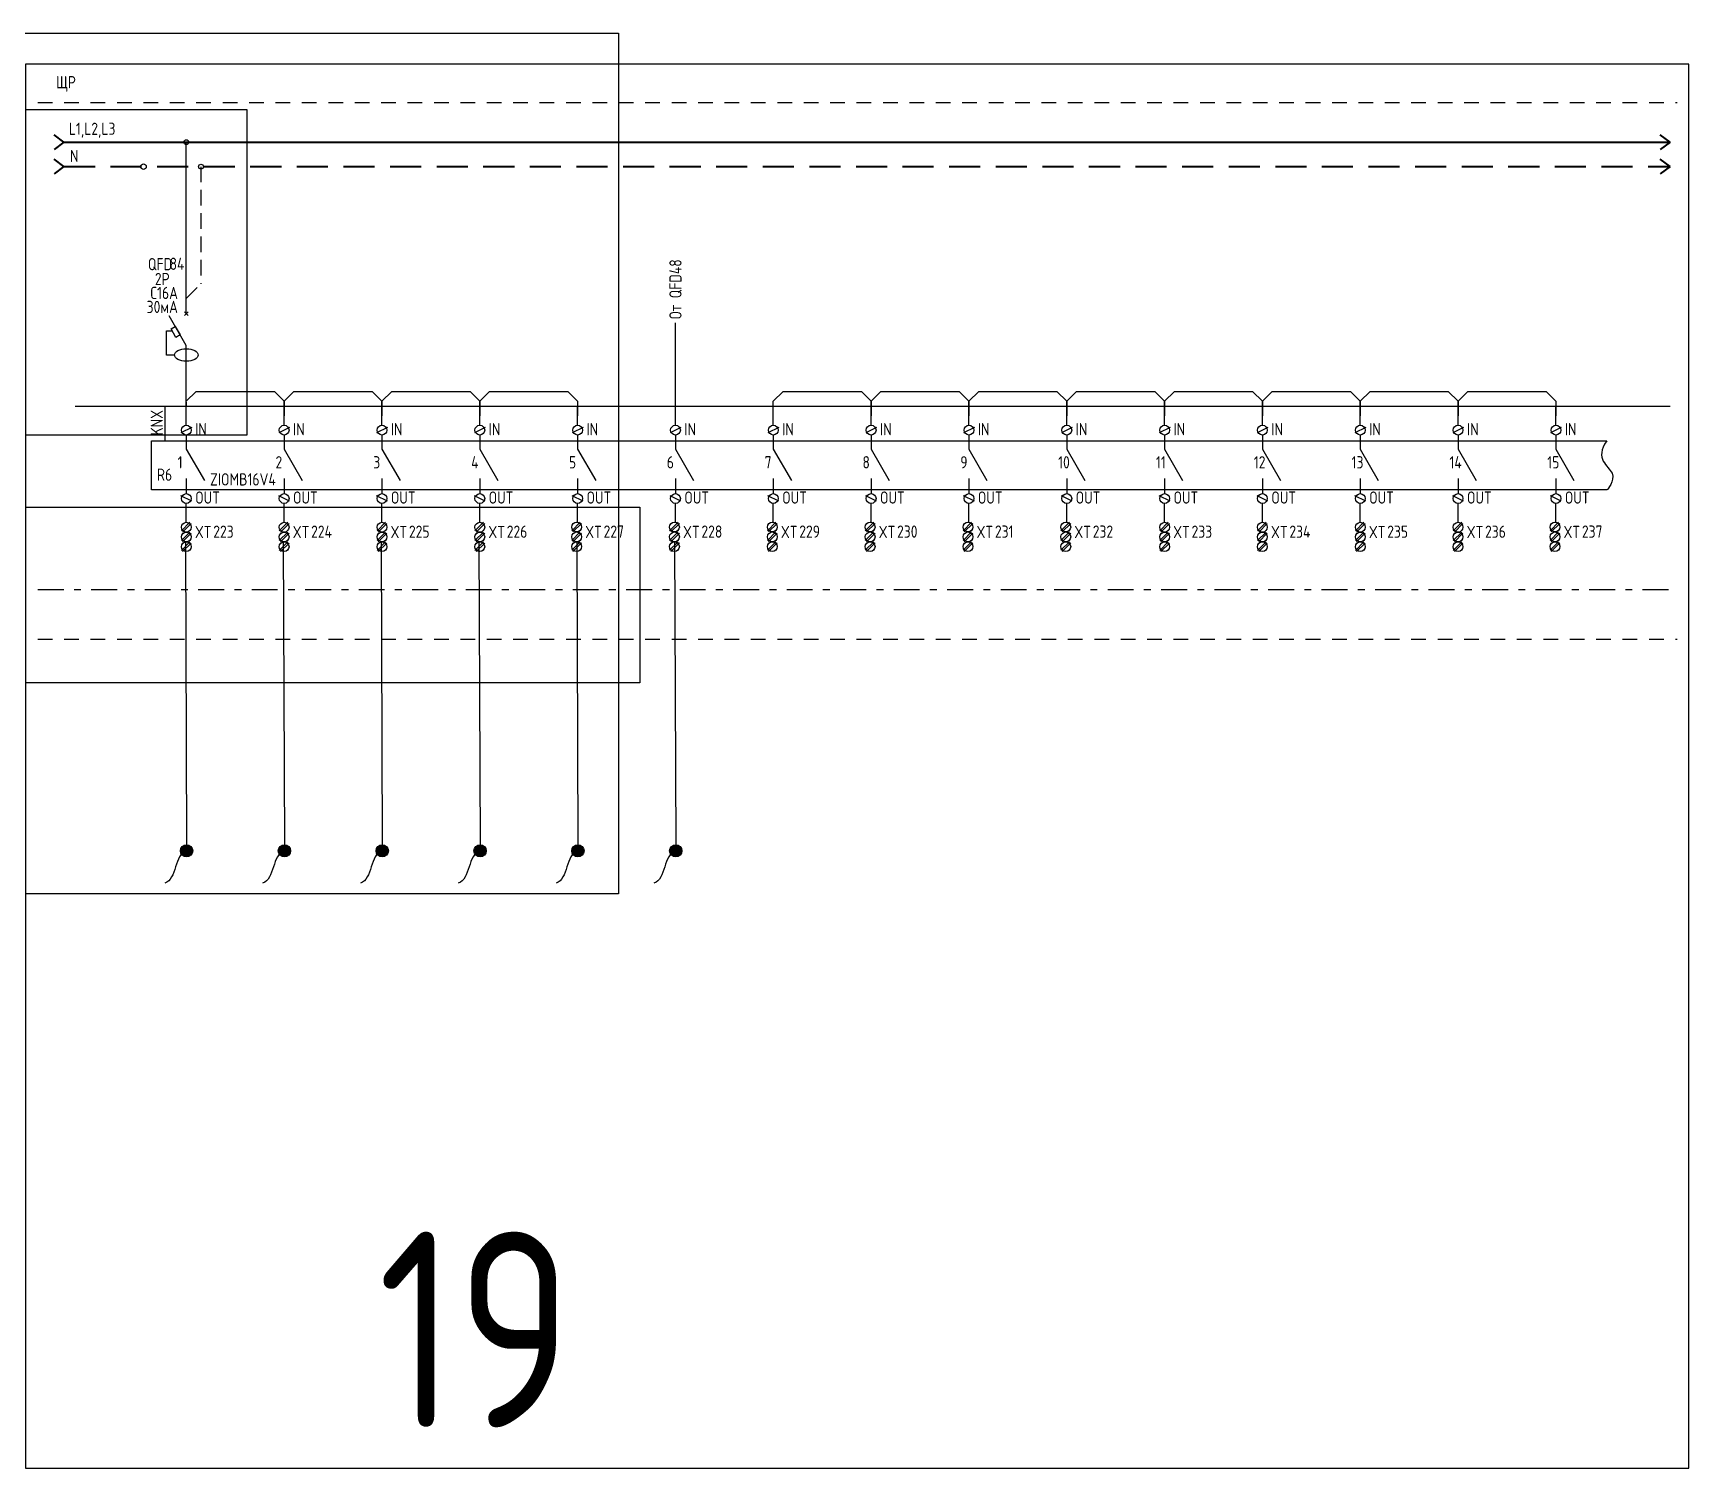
# Model space of a CAD drawing. Header units: millimetres. Extents: x -174 to 283928, y 1291 to 21053.
# Drawn here: x 6176.5 to 6513.8, y 1291 to 1584.4 of the extents above; entities that cross this region are included whole.
import ezdxf
from ezdxf.enums import TextEntityAlignment as Align

# ---------------------------------------------------------------- set-up
doc = ezdxf.new("R2010")
doc.units = ezdxf.units.MM
for name, pattern in [('HIDDEN2', [4.7625, 3.175, -1.5875]), ('JIS_02_0.7', [1.35, 0.75, -0.6]), ('Штрихштриховая', [10.936111, 5.291667, -2.116667, 1.411111, -2.116667])]:
    doc.linetypes.add(name, pattern=pattern)
doc.layers.add('0-Область подсчета', color=152, linetype='Continuous', plot=False, transparency=0.5)
doc.layers.add('0_ХТ', color=7, linetype='Continuous')
doc.layers.add('Нумерация QF', color=7, linetype='Continuous')
doc.styles.add('UNC_A', font='GOST2304A.ttf')
doc.styles.add('Unecom', font='GOST2304A.ttf', dxfattribs={"height": 2.5})

# ---------------------------------------------------------------- blocks, each defined once
blk = doc.blocks.new('*U79')
for p, q in [((0, -36.27), (0, -1.22)), ((0, -42.79), (-3.51, -36.72)), ((-0.35, -36.62), (0.35, -35.91)), ((0.35, -36.62), (-0.35, -35.91)), ((-4.05, -44.73), (-4.05, -39.76)), ((-4.05, -39.76), (-2.91, -39.76)), ((0, -54.31), (0, -42.79)), ((-2.42, -44.73), (-4.05, -44.73))]:
    blk.add_line(p, q)
at = {"color": 4, "linetype": 'HIDDEN2'}
for p in [(3, -6.22), (0, -33.16)]:
    blk.add_line(p, (3, -30.16), dxfattribs=at)
blk.add_lwpolyline([(-2.12, -41.12), (-3.12, -39.39), (-2.25, -38.89), (-1.25, -40.62)], close=True)
for centre in [(0, -1.22), (3, -6.22)]:
    blk.add_circle(centre, 0.5)
blk.add_ellipse((0, -44.73), major_axis=(-2.42, 0), ratio=0.530622)
at = {"insert": (-7.85, -24.9), "char_height": 2.5, "attachment_point": 1, "style": 'Unecom'}
blk.add_mtext_dynamic_manual_height_columns('\\pxql;QFD', width=5.7065, gutter_width=12.5, heights=[4.37], dxfattribs=at)
at = {"style": 'Unecom'}
blk.add_attdef('N', (-3.15, -27.4), '', height=2.5, dxfattribs=at)
for tag, p in [('P', (-3.4, -30.43)), ('МА', (-1.71, -36.14)), ('A', (-1.7, -33.28))]:
    blk.add_attdef(tag, text='', height=2.5, dxfattribs=at).set_placement(p, align=Align.RIGHT)
blk = doc.blocks.new('XT')
at = {"color": 32, "true_color": 0xcd6928}
for p, q in [((0.75, 0), (-1, -1.75)), ((1, -0.25), (-0.75, -2))]:
    blk.add_line(p, q, dxfattribs=at)
at = {"color": 5}
for p, q in [((0.75, -2), (-1, -3.75)), ((1, -2.25), (-0.75, -4))]:
    blk.add_line(p, q, dxfattribs=at)
at = {"color": 3}
for p, q in [((0.75, -4), (-1, -5.75)), ((1, -4.25), (-0.75, -6))]:
    blk.add_line(p, q, dxfattribs=at)
at = {"color": 32, "true_color": 0xcd6928}
blk.add_circle((0, -1), 1, dxfattribs=at)
at = {"color": 5}
blk.add_circle((0, -3), 1, dxfattribs=at)
at = {"color": 3}
blk.add_circle((0, -5), 1, dxfattribs=at)
at = {"style": 'UNC_A'}
blk.add_attdef('1', (1.75, 0.11), '', height=2.5, dxfattribs=at)
blk = doc.blocks.new('*U78')
h = blk.add_hatch()
h.set_pattern_fill('ANGLE', color=0)
h.set_pattern_definition([(0, (-2.5674, 3.856), (0, 6.985), [5.08, -1.905]), (90, (-2.5674, 3.856), (-6.985, 4e-16), [5.08, -1.905])])
h.paths.add_polyline_path([(1.25, -1.25, 1), (-1.25, -1.25, 1)])
at = {"linetype": 'ByBlock'}
h = blk.add_hatch(color=0, dxfattribs=at)
h.dxf.hatch_style = 1
h.paths.add_polyline_path([(1.25, -1.25, 1), (-1.25, -1.25, 1)])
at = {"color": 0, "linetype": 'ByBlock'}
blk.add_circle((0, -1.25), 1.25, dxfattribs=at)
at = {"color": 0, "linetype": 'ByBlock', "start_tangent": (-9.510702, -2.8276), "end_tangent": (-11.984182, -3.983771)}
blk.add_spline([(0, -1.25), (-4.46, -7.89)], degree=3, dxfattribs=at)
blk = doc.blocks.new('*U270')
at = {"lineweight": 40}
for p, q in [((0, 0), (-2, 1.5)), ((0, 0), (-2, -1.5)), ((328.35, 0), (326.35, 1.5)), ((328.35, 0), (326.35, -1.5)), ((0, -5), (-2, -3.5)), ((0, -5), (-2, -6.5)), ((328.35, -5), (326.35, -3.5)), ((328.35, -5), (326.35, -6.5))]:
    blk.add_line(p, q, dxfattribs=at)
at = {"linetype": 'ByBlock', "lineweight": 40}
blk.add_lwpolyline([(0, 0), (328.35, 0)], dxfattribs=at)
at = {"color": 4, "linetype": 'HIDDEN2', "lineweight": 40, "ltscale": 2}
blk.add_lwpolyline([(0, -5), (328.35, -5)], dxfattribs=at)
at = {"insert": (1.24, -1.57), "char_height": 2.5, "attachment_point": 1, "style": 'UNC_A'}
blk.add_mtext_dynamic_manual_height_columns('N', width=3.8436, gutter_width=12.5, heights=[0], dxfattribs=at)
at = {"style": 'UNC_A'}
blk.add_attdef('ЛИНИЯ', (1, 1.5), '', height=2.5, dxfattribs=at)

msp = doc.modelspace()

# ---------------------------------------------------------------- linework, layer by layer
at = {"color": 1}
msp.add_line((6203.563, 1500.984), (6203.563, 1508.034), dxfattribs=at)
for p, q in [((6207.862, 1504.173), (6207.862, 1508.034)), ((6227.862, 1504.173), (6227.862, 1508.034)), ((6247.862, 1504.173), (6247.862, 1508.034)), ((6267.862, 1504.173), (6267.862, 1508.034)), ((6287.862, 1504.173), (6287.862, 1508.034)), ((6307.862, 1504.173), (6307.862, 1508.034)), ((6327.862, 1504.173), (6327.862, 1508.034)), ((6347.862, 1504.173), (6347.862, 1508.034)), ((6367.862, 1504.173), (6367.862, 1508.034)), ((6387.862, 1504.173), (6387.862, 1508.034)), ((6407.862, 1504.173), (6407.862, 1508.034)), ((6427.862, 1504.173), (6427.862, 1508.034)), ((6447.862, 1504.173), (6447.862, 1508.034)), ((6467.862, 1504.173), (6467.862, 1508.034)), ((6487.862, 1504.173), (6487.862, 1508.034)), ((6207.862, 1502.173), (6207.862, 1499.296)), ((6227.862, 1502.173), (6227.862, 1499.296)), ((6247.862, 1502.173), (6247.862, 1499.296)), ((6267.862, 1502.173), (6267.862, 1499.296)), ((6287.862, 1502.173), (6287.862, 1499.296)), ((6307.862, 1502.173), (6307.862, 1499.296)), ((6327.862, 1502.173), (6327.862, 1499.296)), ((6347.862, 1502.173), (6347.862, 1499.296)), ((6367.862, 1502.173), (6367.862, 1499.296)), ((6387.862, 1502.173), (6387.862, 1499.296)), ((6407.862, 1502.173), (6407.862, 1499.296)), ((6427.862, 1502.173), (6427.862, 1499.296)), ((6447.862, 1502.173), (6447.862, 1499.296)), ((6467.862, 1502.173), (6467.862, 1499.296)), ((6487.862, 1502.173), (6487.862, 1499.296)), ((6200.764, 1490.984), (6200.764, 1500.984)), ((6200.764, 1500.984), (6398.248, 1500.984)), ((6207.862, 1499.296), (6211.551, 1492.907)), ((6227.862, 1499.296), (6231.551, 1492.907)), ((6247.862, 1499.296), (6251.551, 1492.907)), ((6267.862, 1499.296), (6271.551, 1492.907)), ((6287.862, 1499.296), (6291.551, 1492.907)), ((6307.862, 1499.296), (6311.551, 1492.907)), ((6327.862, 1499.296), (6331.551, 1492.907)), ((6347.862, 1499.296), (6351.551, 1492.907)), ((6367.862, 1499.296), (6371.551, 1492.907)), ((6387.862, 1499.296), (6391.551, 1492.907)), ((6398.248, 1500.984), (6498.248, 1500.984)), ((6407.862, 1499.296), (6411.551, 1492.907)), ((6427.862, 1499.296), (6431.551, 1492.907)), ((6447.862, 1499.296), (6451.551, 1492.907)), ((6467.862, 1499.296), (6471.551, 1492.907)), ((6487.862, 1499.296), (6491.551, 1492.907)), ((6398.333, 1490.984), (6200.764, 1490.984)), ((6207.862, 1493.296), (6207.862, 1490.193)), ((6227.862, 1493.296), (6227.862, 1490.193)), ((6247.862, 1493.296), (6247.862, 1490.193)), ((6267.862, 1493.296), (6267.862, 1490.193)), ((6287.862, 1493.296), (6287.862, 1490.193)), ((6307.862, 1493.296), (6307.862, 1490.193)), ((6327.862, 1493.296), (6327.862, 1490.193)), ((6347.862, 1493.296), (6347.862, 1490.193)), ((6367.862, 1493.296), (6367.862, 1490.193)), ((6387.862, 1493.296), (6387.862, 1490.193)), ((6498.248, 1490.984), (6398.333, 1490.984)), ((6407.862, 1493.296), (6407.862, 1490.193)), ((6427.862, 1493.296), (6427.862, 1490.193)), ((6447.862, 1493.296), (6447.862, 1490.193)), ((6467.862, 1493.296), (6467.862, 1490.193)), ((6487.862, 1493.296), (6487.862, 1490.193)), ((6207.862, 1484.333), (6207.862, 1488.193)), ((6227.862, 1484.333), (6227.862, 1488.193)), ((6247.862, 1484.333), (6247.862, 1488.193)), ((6267.862, 1484.333), (6267.862, 1488.193)), ((6287.862, 1484.333), (6287.862, 1488.193)), ((6307.862, 1484.333), (6307.862, 1488.193)), ((6327.862, 1484.333), (6327.862, 1488.193)), ((6347.862, 1484.333), (6347.862, 1488.193)), ((6367.862, 1484.333), (6367.862, 1488.193)), ((6387.862, 1484.333), (6387.862, 1488.193)), ((6407.862, 1484.333), (6407.862, 1488.193)), ((6427.862, 1484.333), (6427.862, 1488.193)), ((6447.862, 1484.333), (6447.862, 1488.193)), ((6467.862, 1484.333), (6467.862, 1488.193)), ((6487.862, 1484.333), (6487.862, 1488.193))]:
    msp.add_line(p, q)
at = {"color": 6}
msp.add_lwpolyline([(6515, 1577.99), (6175, 1577.99), (6175, 1290.99), (6515, 1290.99), (6515, 1577.99)], dxfattribs=at)
at = {"linetype": 'JIS_02_0.7', "ltscale": 4}
for points in [[(6177.499, 1570.16), (6512.679, 1570.16)], [(6177.499, 1460.471), (6512.679, 1460.471)]]:
    msp.add_lwpolyline(points, dxfattribs=at)
for points in [[(6307.862, 1508.034), (6307.862, 1525.14)], [(6207.862, 1506.104), (6207.862, 1509.104), (6209.862, 1511.104), (6225.862, 1511.104), (6227.862, 1509.104), (6227.862, 1506.104)], [(6207.862, 1508.927), (6207.862, 1508.034)], [(6227.862, 1506.104), (6227.862, 1509.104), (6229.862, 1511.104), (6245.862, 1511.104), (6247.862, 1509.104), (6247.862, 1506.104)], [(6247.862, 1506.104), (6247.862, 1509.104), (6249.862, 1511.104), (6265.862, 1511.104), (6267.862, 1509.104), (6267.862, 1506.104)], [(6267.862, 1506.104), (6267.862, 1509.104), (6269.862, 1511.104), (6285.862, 1511.104), (6287.862, 1509.104), (6287.862, 1506.104)], [(6327.862, 1506.104), (6327.862, 1509.104), (6329.862, 1511.104), (6345.862, 1511.104), (6347.862, 1509.104), (6347.862, 1506.104)], [(6347.862, 1506.104), (6347.862, 1509.104), (6349.862, 1511.104), (6365.862, 1511.104), (6367.862, 1509.104), (6367.862, 1506.104)], [(6367.862, 1506.104), (6367.862, 1509.104), (6369.862, 1511.104), (6385.862, 1511.104), (6387.862, 1509.104), (6387.862, 1506.104)], [(6387.862, 1506.104), (6387.862, 1509.104), (6389.862, 1511.104), (6405.862, 1511.104), (6407.862, 1509.104), (6407.862, 1506.104)], [(6407.862, 1506.104), (6407.862, 1509.104), (6409.862, 1511.104), (6425.862, 1511.104), (6427.862, 1509.104), (6427.862, 1506.104)], [(6407.862, 1508.927), (6407.862, 1508.034)], [(6427.862, 1506.104), (6427.862, 1509.104), (6429.862, 1511.104), (6445.862, 1511.104), (6447.862, 1509.104), (6447.862, 1506.104)], [(6447.862, 1506.104), (6447.862, 1509.104), (6449.862, 1511.104), (6465.862, 1511.104), (6467.862, 1509.104), (6467.862, 1506.104)], [(6467.862, 1506.104), (6467.862, 1509.104), (6469.862, 1511.104), (6485.862, 1511.104), (6487.862, 1509.104), (6487.862, 1506.104)], [(6207.667, 1480.353), (6207.912, 1418.424)], [(6227.667, 1480.353), (6227.912, 1418.424)], [(6247.667, 1480.353), (6247.912, 1418.424)], [(6267.667, 1480.353), (6267.912, 1418.424)], [(6287.667, 1480.353), (6287.912, 1418.424)], [(6307.667, 1480.353), (6307.912, 1418.424)]]:
    msp.add_lwpolyline(points)
at = {"color": 1}
msp.add_lwpolyline([(6185.113, 1508.046), (6511.2, 1508.046)], dxfattribs=at)
at = {"linetype": 'ByBlock', "lineweight": -2}
for points in [[(6208.966, 1503.735), (6206.757, 1502.612)], [(6228.966, 1503.735), (6226.757, 1502.612)], [(6248.966, 1503.735), (6246.757, 1502.612)], [(6268.966, 1503.735), (6266.757, 1502.612)], [(6288.966, 1503.735), (6286.757, 1502.612)], [(6308.966, 1503.735), (6306.757, 1502.612)], [(6328.966, 1503.735), (6326.757, 1502.612)], [(6348.966, 1503.735), (6346.757, 1502.612)], [(6368.966, 1503.735), (6366.757, 1502.612)], [(6388.966, 1503.735), (6386.757, 1502.612)], [(6408.966, 1503.735), (6406.757, 1502.612)], [(6428.966, 1503.735), (6426.757, 1502.612)], [(6448.966, 1503.735), (6446.757, 1502.612)], [(6468.966, 1503.735), (6466.757, 1502.612)], [(6488.966, 1503.735), (6486.757, 1502.612)], [(6208.966, 1488.631), (6206.757, 1489.755)], [(6228.966, 1488.631), (6226.757, 1489.755)], [(6248.966, 1488.631), (6246.757, 1489.755)], [(6268.966, 1488.631), (6266.757, 1489.755)], [(6288.966, 1488.631), (6286.757, 1489.755)], [(6308.966, 1488.631), (6306.757, 1489.755)], [(6328.966, 1488.631), (6326.757, 1489.755)], [(6348.966, 1488.631), (6346.757, 1489.755)], [(6368.966, 1488.631), (6366.757, 1489.755)], [(6388.966, 1488.631), (6386.757, 1489.755)], [(6408.966, 1488.631), (6406.757, 1489.755)], [(6428.966, 1488.631), (6426.757, 1489.755)], [(6448.966, 1488.631), (6446.757, 1489.755)], [(6468.966, 1488.631), (6466.757, 1489.755)], [(6488.966, 1488.631), (6486.757, 1489.755)]]:
    msp.add_lwpolyline(points, dxfattribs=at)
at = {"color": 3, "linetype": 'Штрихштриховая'}
msp.add_lwpolyline([(6177.5, 1470.628), (6512.679, 1470.628)], dxfattribs=at)
at = {"color": 0, "linetype": 'ByBlock', "lineweight": -3}
msp.add_circle((6199.11, 1557.041), 0.575, dxfattribs=at)
for centre in [(6207.862, 1503.173), (6227.862, 1503.173), (6247.862, 1503.173), (6267.862, 1503.173), (6287.862, 1503.173), (6307.862, 1503.173), (6327.862, 1503.173), (6347.862, 1503.173), (6367.862, 1503.173), (6387.862, 1503.173), (6407.862, 1503.173), (6427.862, 1503.173), (6447.862, 1503.173), (6467.862, 1503.173), (6487.862, 1503.173), (6207.862, 1489.193), (6227.862, 1489.193), (6247.862, 1489.193), (6267.862, 1489.193), (6287.862, 1489.193), (6307.862, 1489.193), (6327.862, 1489.193), (6347.862, 1489.193), (6367.862, 1489.193), (6387.862, 1489.193), (6407.862, 1489.193), (6427.862, 1489.193), (6447.862, 1489.193), (6467.862, 1489.193), (6487.862, 1489.193)]:
    msp.add_circle(centre, 1)
msp.add_open_spline([(6498.248, 1500.984), (6495.632, 1497.242), (6501.667, 1494.585), (6498.333, 1490.984), (6498.333, 1490.984)], degree=3)
at = {"layer": '0-Область подсчета'}
for points in [[(147.309, 1584.367), (6296.248, 1584.367), (6296.248, 1408.375), (147.309, 1408.375)], [(150.349, 1568.697), (6220.211, 1568.697), (6220.211, 1502.163), (150.349, 1502.163)], [(142.142, 1487.401), (6300.609, 1487.401), (6300.609, 1451.513), (142.142, 1451.513)]]:
    msp.add_lwpolyline(points, close=True, dxfattribs=at)

# ---------------------------------------------------------------- block references
msp.add_blockref('*U270', (6182.848, 1562.041)).add_auto_attribs({'ЛИНИЯ': 'L1,L2,L3'})
at = {"color": 1}
ref = msp.add_blockref('*U79', (6207.862, 1563.257), dxfattribs=at)
ref.add_attrib('P', '2P', dxfattribs={"height": 2.5, "style": 'Unecom'}).set_placement((6204.466, 1532.823), align=Align.RIGHT)
ref.add_attrib('A', 'С16А', dxfattribs={"height": 2.5, "style": 'Unecom'}).set_placement((6206.158, 1529.977), align=Align.RIGHT)
ref.add_attrib('МА', '30мА', dxfattribs={"height": 2.5, "style": 'Unecom'}).set_placement((6206.148, 1527.116), align=Align.RIGHT)
ref = msp.add_blockref('XT', (6207.862, 1484.333))
ref.add_attrib('1', 'XT', (6209.61, 1481.09), dxfattribs={"height": 2.5, "style": 'UNC_A'})
ref = msp.add_blockref('XT', (6227.862, 1484.333))
ref.add_attrib('1', 'XT', (6229.61, 1481.09), dxfattribs={"height": 2.5, "style": 'UNC_A'})
ref = msp.add_blockref('XT', (6247.862, 1484.333))
ref.add_attrib('1', 'XT', (6249.61, 1481.09), dxfattribs={"height": 2.5, "style": 'UNC_A'})
ref = msp.add_blockref('XT', (6267.862, 1484.333))
ref.add_attrib('1', 'XT', (6269.61, 1481.09), dxfattribs={"height": 2.5, "style": 'UNC_A'})
ref = msp.add_blockref('XT', (6287.661, 1484.353))
ref.add_attrib('1', 'XT', (6289.409, 1481.111), dxfattribs={"height": 2.5, "style": 'UNC_A'})
ref = msp.add_blockref('XT', (6307.661, 1484.353))
ref.add_attrib('1', 'XT', (6309.409, 1481.111), dxfattribs={"height": 2.5, "style": 'UNC_A'})
ref = msp.add_blockref('XT', (6327.661, 1484.353))
ref.add_attrib('1', 'XT', (6329.409, 1481.111), dxfattribs={"height": 2.5, "style": 'UNC_A'})
ref = msp.add_blockref('XT', (6347.661, 1484.353))
ref.add_attrib('1', 'XT', (6349.409, 1481.111), dxfattribs={"height": 2.5, "style": 'UNC_A'})
ref = msp.add_blockref('XT', (6367.661, 1484.353))
ref.add_attrib('1', 'XT', (6369.409, 1481.111), dxfattribs={"height": 2.5, "style": 'UNC_A'})
ref = msp.add_blockref('XT', (6387.661, 1484.353))
ref.add_attrib('1', 'XT', (6389.409, 1481.111), dxfattribs={"height": 2.5, "style": 'UNC_A'})
ref = msp.add_blockref('XT', (6407.862, 1484.333))
ref.add_attrib('1', 'XT', (6409.61, 1481.09), dxfattribs={"height": 2.5, "style": 'UNC_A'})
ref = msp.add_blockref('XT', (6427.862, 1484.333))
ref.add_attrib('1', 'XT', (6429.61, 1481.09), dxfattribs={"height": 2.5, "style": 'UNC_A'})
ref = msp.add_blockref('XT', (6447.862, 1484.333))
ref.add_attrib('1', 'XT', (6449.61, 1481.09), dxfattribs={"height": 2.5, "style": 'UNC_A'})
ref = msp.add_blockref('XT', (6467.862, 1484.333))
ref.add_attrib('1', 'XT', (6469.61, 1481.09), dxfattribs={"height": 2.5, "style": 'UNC_A'})
ref = msp.add_blockref('XT', (6487.661, 1484.353))
ref.add_attrib('1', 'XT', (6489.409, 1481.111), dxfattribs={"height": 2.5, "style": 'UNC_A'})
at = {"color": 1, "linetype": 'ByBlock'}
for p in [(6207.917, 1418.424), (6227.917, 1418.424), (6247.917, 1418.424), (6267.917, 1418.424), (6287.917, 1418.424), (6307.917, 1418.424)]:
    msp.add_blockref('*U78', p, dxfattribs=at)

# ---------------------------------------------------------------- texts
at = {"lineweight": 25, "insert": (6307.862, 1525.861), "char_height": 2.5, "attachment_point": 4, "rotation": 90, "style": 'UNC_A'}
msp.add_mtext_dynamic_manual_height_columns('От QFD48', width=29.90784, gutter_width=12.5, heights=[0], dxfattribs=at)
at = {"color": 1, "insert": (6200.58, 1502.087), "char_height": 2.5, "attachment_point": 1, "rotation": 90, "style": 'UNC_A'}
msp.add_mtext_dynamic_manual_height_columns('KNX', width=3.09006, gutter_width=12.5, heights=[3.076], dxfattribs=at)
at = {"char_height": 2.5, "attachment_point": 1, "style": 'UNC_A'}
for s, width, insert in [('IN', 3.09006, (6209.677, 1504.616)), ('IN', 3.09006, (6229.677, 1504.616)), ('IN', 3.09006, (6249.677, 1504.616)), ('IN', 3.09006, (6269.677, 1504.616)), ('IN', 3.09006, (6289.677, 1504.616)), ('IN', 3.09006, (6309.677, 1504.616)), ('IN', 3.09006, (6329.677, 1504.616)), ('IN', 3.09006, (6349.677, 1504.616)), ('IN', 3.09006, (6369.677, 1504.616)), ('IN', 3.09006, (6389.677, 1504.616)), ('IN', 3.09006, (6409.677, 1504.616)), ('IN', 3.09006, (6429.677, 1504.616)), ('IN', 3.09006, (6449.677, 1504.616)), ('IN', 3.09006, (6469.677, 1504.616)), ('IN', 3.09006, (6489.677, 1504.616)), ('1', 4.98538, (6206.094, 1497.855)), ('2', 4.98538, (6226.094, 1497.855)), ('3', 4.98538, (6246.094, 1497.855)), ('4', 4.98538, (6266.094, 1497.855)), ('5', 4.98538, (6286.094, 1497.855)), ('6', 4.98538, (6306.094, 1497.855)), ('7', 4.98538, (6326.094, 1497.855)), ('8', 4.98538, (6346.094, 1497.855)), ('9', 4.98538, (6366.094, 1497.855)), ('10', 4.98538, (6386.094, 1497.855)), ('11', 4.98538, (6406.094, 1497.855)), ('12', 4.98538, (6426.094, 1497.855)), ('13', 4.98538, (6446.094, 1497.855)), ('14', 4.98538, (6466.094, 1497.855)), ('15', 4.98538, (6486.094, 1497.855)), ('OUT', 4.67951, (6209.677, 1490.636)), ('OUT', 4.67951, (6229.677, 1490.636)), ('OUT', 4.67951, (6249.677, 1490.636)), ('OUT', 4.67951, (6269.677, 1490.636)), ('OUT', 4.67951, (6289.677, 1490.636)), ('OUT', 4.67951, (6309.677, 1490.636)), ('OUT', 4.67951, (6329.677, 1490.636)), ('OUT', 4.67951, (6349.677, 1490.636)), ('OUT', 4.67951, (6369.677, 1490.636)), ('OUT', 4.67951, (6389.677, 1490.636)), ('OUT', 4.67951, (6409.677, 1490.636)), ('OUT', 4.67951, (6429.677, 1490.636)), ('OUT', 4.67951, (6449.677, 1490.636)), ('OUT', 4.67951, (6469.677, 1490.636)), ('OUT', 4.67951, (6489.677, 1490.636))]:
    msp.add_mtext_dynamic_manual_height_columns(s, width=width, gutter_width=12.5, heights=[3.076], dxfattribs=dict(at, insert=insert))
at = {"color": 1, "insert": (6201.839, 1495.323), "char_height": 2.5, "attachment_point": 1, "style": 'Unecom'}
msp.add_mtext_dynamic_manual_height_columns('R6', width=11.00949, gutter_width=12.5, heights=[0], dxfattribs=at)
at = {"color": 1, "style": 'UNC_A'}
msp.add_attdef('ZIOMB16V4', (6212.713, 1491.855), '------', height=2.5, dxfattribs=at)
at = {"layer": '0_ХТ', "char_height": 2.5, "attachment_point": 4, "style": 'Unecom'}
for s, insert in [('223', (6213.373, 1482.414)), ('224', (6233.373, 1482.414)), ('225', (6253.373, 1482.414)), ('226', (6273.373, 1482.414)), ('227', (6293.172, 1482.434)), ('228', (6313.172, 1482.434)), ('229', (6333.172, 1482.434)), ('230', (6353.172, 1482.434)), ('231', (6373.172, 1482.434)), ('232', (6393.172, 1482.434)), ('233', (6413.373, 1482.414)), ('234', (6433.373, 1482.414)), ('235', (6453.373, 1482.414)), ('236', (6473.373, 1482.414)), ('237', (6493.172, 1482.434))]:
    msp.add_mtext_dynamic_manual_height_columns(s, width=10.42076, gutter_width=12.5, heights=[0], dxfattribs=dict(at, insert=insert))
at = {"layer": 'Defpoints', "color": 6, "insert": (6247.024, 1339.307), "char_height": 40, "attachment_point": 1, "style": 'Unecom'}
msp.add_mtext_dynamic_manual_height_columns('19', width=99.92054, gutter_width=12.5, heights=[0], dxfattribs=at)
at = {"layer": 'Нумерация QF', "char_height": 2.5, "style": 'Unecom'}
for s, width, insert, attachment_point in [('ЩР', 13.62236, (6181.229, 1575.564), 1), ('84', 7.51, (6204.446, 1537.178), 4)]:
    msp.add_mtext_dynamic_manual_height_columns(s, width=width, gutter_width=12.5, heights=[0], dxfattribs=dict(at, insert=insert, attachment_point=attachment_point))

doc.saveas('drawing.dxf')
